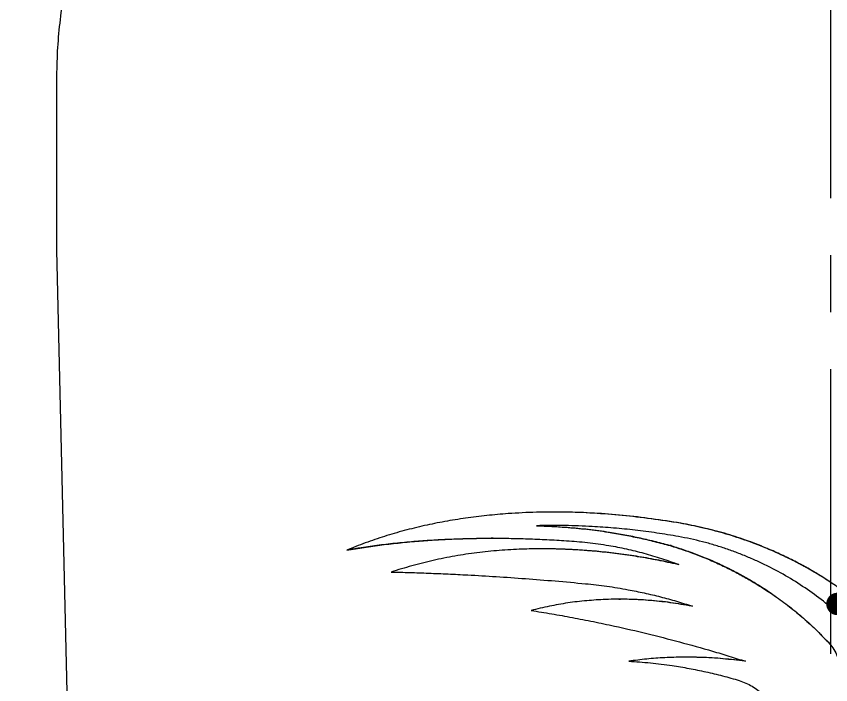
# Model space of a CAD drawing. Header units: millimetres. Extents: x 8 to 871, y 8 to 585.
# Drawn here: x 81.02 to 117.36, y 299.34 to 329.15 of the extents above; entities that cross this region are included whole.
import ezdxf

# ---------------------------------------------------------------- set-up
doc = ezdxf.new("R2010")
doc.units = ezdxf.units.MM
doc.linetypes.add('CENTERX2', pattern=[20.32, 12.7, -2.54, 2.54, -2.54])
doc.layers.add('CENTERLINE', color=4, linetype='CENTERX2')
doc.layers.add('TEXT', color=2, linetype='Continuous')
doc.layers.add('OUTLINE', color=7, linetype='Continuous', lineweight=25)
doc.dimstyles.new('SLDDIMSTYLE19', dxfattribs={"dimtxt": 0.18, "dimasz": 1, "dimexe": 0, "dimexo": 0.0625, "dimgap": 0, "dimtad": 0, "dimtih": 1, "dimtoh": 1, "dimdec": 0, "dimrnd": 1e-09, "dimzin": 0, "dimdsep": 46, "dimtxsty": 'Standard', "dimblk1": 'DOT', "dimblk2": 'DOT', "dimsah": 1, "dimcen": 0.09, "dimadec": 0, "dimazin": 0, "dimtfac": 1, "dimtdec": 0, "dimtofl": 0, "dimtmove": 0, "dimatfit": 3, "dimldrblk": 'DOT', "dimfxl": 0, "dimfrac": 2, "dimtolj": 1, "dimtzin": 0, "dimarcsym": 0})

# ---------------------------------------------------------------- blocks, each defined once
blk = doc.blocks.new('_Dot')
at = {"color": 0, "linetype": 'ByBlock', "lineweight": -2}
blk.add_line((-0.5, 0), (-1, 0), dxfattribs=at)
at = {"color": 0, "linetype": 'ByBlock', "const_width": 0.5}
blk.add_lwpolyline([(-0.25, 0, 1), (0.25, 0, 1)], format="xyb", close=True, dxfattribs=at)

msp = doc.modelspace()

# ---------------------------------------------------------------- linework, layer by layer
at = {"layer": 'CENTERLINE'}
msp.add_line((117.35918, 158.46862), (117.35918, 432.05254), dxfattribs=at)
at = {"layer": 'OUTLINE'}
for p, q in [((82.83445, 318.83342), (82.83443, 326.33342)), ((82.83579, 318.71755), (82.83445, 318.83342)), ((104.31078, 306.42636), (104.23454, 306.42636)), ((105.13605, 306.43445), (105.05963, 306.43445)), ((110.67847, 306.53734), (110.63943, 306.53734)), ((102.3056, 305.86859), (102.21624, 305.86859)), ((110.23688, 305.53753), (110.19524, 305.53753)), ((110.58402, 304.69562), (110.54439, 304.69562)), ((111.19556, 302.83547), (111.15946, 302.83547)), ((117.98587, 302.23748), (117.35572, 302.78668)), ((117.25968, 301.22557), (117.35007, 301.11227)), ((117.26026, 301.22557), (117.25968, 301.22557)), ((113.55676, 300.3798), (113.53445, 300.3798))]:
    msp.add_line(p, q, dxfattribs=at)
at = {"layer": 'OUTLINE', "flags": 128}
msp.add_lwpolyline([(117.35906, 302.7905), (117.35906, 302.7905)], dxfattribs=at)
at = {"layer": 'OUTLINE'}
for points, knots in [([(83.46541, 344.72921), (83.21516, 344.42169), (82.71443, 343.80637), (82.01252, 342.84483), (81.34808, 341.85734), (80.71998, 340.83318), (80.12994, 339.77352), (79.58027, 338.67915), (79.07753, 337.56244), (78.6175, 336.41223), (78.20328, 335.22929), (77.83729, 334.01497), (77.52498, 332.78575), (77.26445, 331.53074), (77.05832, 330.25143), (76.91014, 328.94981), (76.81686, 327.64276), (76.80512, 326.76971), (76.79926, 326.33342)], [0, 0, 0, 0, 0.05957117, 0.11919349, 0.17881579, 0.23838685, 0.29967462, 0.36101796, 0.42236126, 0.48364892, 0.54711497, 0.61064286, 0.67417073, 0.73763684, 0.80319344, 0.86881833, 0.93444326, 1, 1, 1, 1]), ([(82.83443, 326.33342), (82.84118, 326.75266), (82.85468, 327.59146), (82.96315, 328.84564), (83.13737, 330.1042), (83.38619, 331.36287), (83.7088, 332.61715), (84.08416, 333.79426), (84.50051, 334.89357), (84.94644, 335.91644), (85.44548, 336.92393), (85.99917, 337.91197), (86.60284, 338.88061), (87.04541, 339.49927), (87.26662, 339.8085)], [0, 0, 0, 0, 0.087178918, 0.174424549, 0.261603203, 0.351314004, 0.441097872, 0.530808762, 0.608117933, 0.685473854, 0.762783063, 0.841838829, 0.920944448, 1, 1, 1, 1]), ([(85.23423, 215.23521), (84.99175, 225.69815), (84.50678, 246.62405), (83.70736, 281.11818), (83.15031, 305.14935), (82.83579, 318.71755)], [0, 0, 0, 0, 0.30332585, 0.60665191, 1, 1, 1, 1]), ([(110.67847, 306.53734), (110.24625, 306.60563), (109.38155, 306.74227), (108.09202, 306.89219), (106.79978, 306.99414), (105.50984, 307.04014), (104.22688, 307.03366), (103.06079, 306.97743), (102.00964, 306.88497), (101.06618, 306.76796), (100.14014, 306.61774), (99.22591, 306.43305), (98.32815, 306.2125), (97.44673, 305.95679), (96.58961, 305.66224), (96.03996, 305.44173), (95.76511, 305.33147)], [0, 0, 0, 0, 0.07940404, 0.15885701, 0.23824473, 0.31985565, 0.40153272, 0.48314367, 0.54647588, 0.60980813, 0.67363426, 0.73746063, 0.80283277, 0.86820581, 0.93409828, 1, 1, 1, 1]), ([(110.63943, 306.53734), (110.20721, 306.60523), (109.34249, 306.74104), (108.05264, 306.89121), (106.76148, 306.99077), (105.72812, 307.03583), (105.12992, 307.03031), (104.95817, 307.02872)], [0, 0, 0, 0, 0.22515309, 0.45044251, 0.67555006, 0.90684815, 1, 1, 1, 1]), ([(105.06063, 306.43275), (104.98716, 306.43312), (104.70998, 306.43452), (104.43594, 306.42982), (104.23454, 306.42636)], [0, 0, 0, 0, 0.26508712, 1, 1, 1, 1]), ([(104.23454, 306.42636), (104.34694, 306.4215), (104.57176, 306.41178), (105.00427, 306.38976), (105.32603, 306.36957), (105.53408, 306.35652)], [0, 0, 0, 0, 0.261129741, 0.522261281, 1, 1, 1, 1]), ([(110.5677, 305.94713), (110.24535, 306.00047), (109.6001, 306.10724), (108.6353, 306.23028), (107.67419, 306.32691), (106.63019, 306.39905), (105.50443, 306.44206), (104.70905, 306.4316), (104.31078, 306.42636)], [0, 0, 0, 0, 0.152158456, 0.304572934, 0.456734832, 0.609161463, 0.80429795, 1, 1, 1, 1]), ([(104.31078, 306.42636), (104.42319, 306.42147), (104.64799, 306.4117), (105.07801, 306.38964), (105.39725, 306.36949), (105.60278, 306.35652)], [0, 0, 0, 0, 0.26265228, 0.52530433, 1, 1, 1, 1]), ([(105.53408, 306.35652), (105.84784, 306.33021), (106.47616, 306.27753), (107.33909, 306.159), (108.11718, 306.02611), (108.80953, 305.88569), (109.50293, 305.72521), (109.96437, 305.60011), (110.19524, 305.53753)], [0, 0, 0, 0, 0.20331582, 0.40714654, 0.55486514, 0.70278139, 0.85129207, 1, 1, 1, 1]), ([(105.60278, 306.35652), (105.91654, 306.33004), (106.54486, 306.277), (107.40558, 306.15775), (108.17921, 306.02452), (108.86482, 305.88443), (109.55143, 305.72446), (110.0083, 305.59987), (110.23688, 305.53753)], [0, 0, 0, 0, 0.20446829, 0.40946482, 0.55660612, 0.7039443, 0.8518742, 1, 1, 1, 1]), ([(117.35861, 303.89983), (117.18099, 304.01413), (116.8176, 304.24797), (116.2513, 304.57358), (115.6644, 304.88443), (115.06473, 305.17267), (114.35388, 305.48232), (113.52807, 305.79596), (112.58142, 306.10097), (111.61558, 306.34623), (110.96487, 306.47363), (110.63943, 306.53734)], [0, 0, 0, 0, 0.08673122, 0.1774412, 0.26815102, 0.35949125, 0.45083153, 0.58705166, 0.72327601, 0.8616062, 1, 1, 1, 1]), ([(119.10253, 302.57751), (118.92337, 302.72748), (118.56512, 303.02738), (118.00933, 303.45806), (117.43012, 303.85978), (116.84773, 304.23043), (116.26527, 304.56981), (115.68338, 304.87966), (115.08907, 305.1676), (114.38271, 305.47768), (113.5605, 305.79244), (112.61631, 306.09895), (111.65266, 306.34543), (111.00325, 306.47336), (110.67847, 306.53734)], [0, 0, 0, 0, 0.074182506, 0.148342064, 0.223007148, 0.297675029, 0.367200129, 0.436725134, 0.50673317, 0.576741117, 0.681717648, 0.786697446, 0.893323852, 1, 1, 1, 1]), ([(95.76511, 305.33147), (96.02284, 305.37516), (96.53828, 305.46255), (97.33735, 305.57456), (98.15524, 305.66812), (98.96603, 305.74199), (99.76528, 305.7974), (100.55163, 305.83645), (101.35155, 305.86096), (102.16763, 305.8709), (102.99812, 305.86578), (103.84368, 305.84652), (104.69935, 305.80958), (105.27789, 305.7751), (105.56717, 305.75786)], [0, 0, 0, 0, 0.08809411, 0.17618551, 0.26468425, 0.3531827, 0.43322704, 0.51327135, 0.59363169, 0.67399197, 0.75532806, 0.83666429, 0.91833033, 1, 1, 1, 1]), ([(95.85588, 305.36698), (96.0418, 305.39819), (96.48567, 305.47268), (97.21119, 305.5732), (98.02858, 305.66665), (98.84133, 305.74062), (99.64491, 305.79632), (100.43786, 305.83607), (101.24555, 305.85987), (101.83968, 305.8701), (102.16729, 305.86783), (102.21765, 305.86748)], [0, 0, 0, 0, 0.09519884, 0.22727033, 0.35994338, 0.49261625, 0.61370256, 0.73478881, 0.8563547, 0.97792045, 1, 1, 1, 1]), ([(105.56717, 305.75786), (105.88092, 305.73594), (106.50971, 305.692), (107.40359, 305.56234), (108.2424, 305.39763), (109.02651, 305.20718), (109.80798, 304.97282), (110.3251, 304.78811), (110.58402, 304.69562)], [0, 0, 0, 0, 0.18745398, 0.37568738, 0.53065915, 0.68605287, 0.84281193, 1, 1, 1, 1]), ([(117.98222, 302.23748), (117.73384, 302.46193), (117.23707, 302.91082), (116.42671, 303.51892), (115.57222, 304.07567), (114.81608, 304.49436), (114.18645, 304.80068), (113.694, 305.0183), (113.19374, 305.21818), (112.68336, 305.40156), (112.16482, 305.56819), (111.63704, 305.71554), (111.10325, 305.83787), (110.74623, 305.91071), (110.5677, 305.94713)], [0, 0, 0, 0, 0.1189401, 0.2378815, 0.35952063, 0.4811609, 0.54500023, 0.60883979, 0.67307185, 0.73730432, 0.80277008, 0.86823052, 0.9341087, 1, 1, 1, 1]), ([(110.58402, 304.69562), (110.28689, 304.75998), (109.69265, 304.88869), (108.7994, 305.04783), (107.9057, 305.17795), (107.02128, 305.27761), (106.14969, 305.34735), (105.29031, 305.38827), (104.43703, 305.40064), (103.52858, 305.38307), (102.57124, 305.32751), (101.57118, 305.22505), (100.58454, 305.07976), (99.61582, 304.88452), (98.6651, 304.64407), (98.05465, 304.45442), (97.74949, 304.35962)], [0, 0, 0, 0, 0.06542756, 0.13085174, 0.19673051, 0.26260921, 0.32677078, 0.39093228, 0.45553942, 0.52014655, 0.59915231, 0.67820962, 0.75721588, 0.83811452, 0.91907559, 1, 1, 1, 1]), ([(110.54439, 304.69562), (110.24451, 304.76019), (109.64478, 304.8893), (108.74335, 305.04883), (107.84157, 305.17909), (106.94908, 305.27888), (106.06977, 305.34788), (105.22851, 305.38912), (104.68276, 305.39291), (104.42201, 305.39472)], [0, 0, 0, 0, 0.14549992, 0.29099252, 0.43749629, 0.58399988, 0.72671337, 0.86942675, 1, 1, 1, 1]), ([(110.19524, 305.53753), (110.40209, 305.47165), (110.81573, 305.33992), (111.43389, 305.12123), (112.04318, 304.86979), (112.62991, 304.60056), (113.1924, 304.31654), (113.73125, 304.01846), (114.26004, 303.69853), (114.83139, 303.32157), (115.43758, 302.88058), (116.07516, 302.36819), (116.6812, 301.81324), (117.06682, 301.42149), (117.25968, 301.22557)], [0, 0, 0, 0, 0.07879824, 0.15757405, 0.23687593, 0.31618221, 0.38947717, 0.4627715, 0.53657468, 0.61037808, 0.70717982, 0.80398059, 0.90196565, 1, 1, 1, 1]), ([(110.23688, 305.53753), (110.4419, 305.47186), (110.85186, 305.34054), (111.4645, 305.12268), (112.06827, 304.87231), (112.64993, 304.60415), (113.20784, 304.3212), (113.74258, 304.02412), (114.26729, 303.70536), (114.83588, 303.32873), (115.44051, 302.88702), (116.07755, 302.37264), (116.68283, 301.81555), (117.06775, 301.42226), (117.26026, 301.22557)], [0, 0, 0, 0, 0.07846752, 0.15691275, 0.23588145, 0.31485475, 0.38797045, 0.46108539, 0.53470814, 0.60833121, 0.705635, 0.80293804, 0.90144396, 1, 1, 1, 1]), ([(97.74949, 304.35962), (98.02469, 304.35311), (98.57509, 304.3401), (99.42226, 304.31136), (100.28461, 304.27574), (101.28654, 304.22638), (102.43412, 304.15923), (103.7367, 304.06887), (105.06522, 303.96444), (105.96982, 303.88131), (106.42254, 303.83971)], [0, 0, 0, 0, 0.10261493, 0.20522977, 0.30822469, 0.41121959, 0.55772066, 0.70449697, 0.85210827, 1, 1, 1, 1]), ([(106.42254, 303.83971), (106.7384, 303.80566), (107.37101, 303.73748), (108.24618, 303.59245), (109.04343, 303.43069), (109.76217, 303.25859), (110.48066, 303.06294), (110.95713, 302.91134), (111.19556, 302.83547)], [0, 0, 0, 0, 0.1986965, 0.39795765, 0.54785863, 0.69800297, 0.8488799, 1, 1, 1, 1]), ([(111.19556, 302.83547), (110.87243, 302.89222), (110.22488, 303.00595), (109.25182, 303.10561), (108.28097, 303.15359), (107.35356, 303.14502), (106.47118, 303.0869), (105.63243, 302.98974), (104.80452, 302.83978), (104.2633, 302.71036), (103.99263, 302.64563)], [0, 0, 0, 0, 0.13171581, 0.26395209, 0.39567597, 0.52793636, 0.64518595, 0.76243771, 0.88119405, 1, 1, 1, 1]), ([(111.15946, 302.83547), (110.83625, 302.89213), (110.18858, 303.00565), (109.21596, 303.10231), (108.451, 303.14913), (108.01523, 303.14267), (107.89943, 303.14095)], [0, 0, 0, 0, 0.29709851, 0.59534731, 0.89246369, 1, 1, 1, 1]), ([(103.99263, 302.64563), (104.29787, 302.59663), (104.90834, 302.49863), (105.83627, 302.33351), (106.77163, 302.15134), (107.879, 301.9183), (109.16025, 301.62266), (110.61869, 301.24952), (111.84116, 300.9077), (112.82106, 300.61122), (113.31152, 300.45694), (113.55676, 300.3798)], [0, 0, 0, 0, 0.09834638, 0.1966907, 0.29546187, 0.39423316, 0.54472774, 0.69559966, 0.84760601, 0.92380181, 1, 1, 1, 1]), ([(117.26026, 301.22557), (117.32975, 301.14384), (117.47067, 300.97811), (117.62587, 300.69092), (117.734, 300.3803), (117.78227, 300.06701), (117.78051, 299.75624), (117.7393, 299.56166), (117.71842, 299.46311)], [0, 0, 0, 0, 0.16907761, 0.34289092, 0.51204101, 0.68650221, 0.84122024, 1, 1, 1, 1]), ([(113.55676, 300.3798), (113.2275, 300.42054), (112.56781, 300.50215), (111.63603, 300.55581), (110.76495, 300.56808), (109.95496, 300.54315), (109.14725, 300.48553), (108.61463, 300.41697), (108.34799, 300.38265)], [0, 0, 0, 0, 0.18810992, 0.3768937, 0.53171889, 0.68691995, 0.84326679, 1, 1, 1, 1]), ([(113.53445, 300.3798), (113.2052, 300.42007), (112.54555, 300.50075), (111.66047, 300.55529), (111.1079, 300.5587), (110.88466, 300.56008)], [0, 0, 0, 0, 0.3726083, 0.7465244, 1, 1, 1, 1]), ([(108.34799, 300.38265), (108.67025, 300.36086), (109.31576, 300.31723), (110.21408, 300.20288), (111.03847, 300.06647), (111.78836, 299.91383), (112.53782, 299.73559), (113.0344, 299.59348), (113.28291, 299.52236)], [0, 0, 0, 0, 0.19584859, 0.39229052, 0.54353598, 0.69505235, 0.84738878, 1, 1, 1, 1]), ([(113.28291, 299.52236), (113.38076, 299.48664), (113.57663, 299.41514), (113.85629, 299.27358), (114.11065, 299.09872), (114.33158, 298.89036), (114.52185, 298.66012), (114.6945, 298.38337), (114.83202, 298.0574), (114.91422, 297.69384), (114.92886, 297.33032), (114.88468, 296.97911), (114.78048, 296.64236), (114.62332, 296.32545), (114.41452, 296.03652), (114.1575, 295.77983), (113.85937, 295.56546), (113.51842, 295.39119), (113.14344, 295.26909), (112.78725, 295.21465), (112.47389, 295.22077), (112.20932, 295.26057), (111.8721, 295.34789), (111.62996, 295.43876), (111.47113, 295.49837)], [0, 0, 0, 0, 0.04131404, 0.0826918, 0.12381405, 0.16299231, 0.2023379, 0.24150025, 0.29139079, 0.34126021, 0.387806, 0.43434834, 0.48038291, 0.52643409, 0.57360429, 0.62078711, 0.66968299, 0.71859438, 0.77223621, 0.82584002, 0.86123389, 0.89680397, 0.93230724, 1, 1, 1, 1])]:
    msp.add_open_spline(points, degree=3, knots=knots, dxfattribs=at)

# ---------------------------------------------------------------- leaders
at = {"layer": 'TEXT'}
for points in [[(92.24917, 282.9873), (187.07572, 325.77373)], [(92.65722, 255.48614), (187.07572, 325.77373)], [(93.79969, 271.88891), (187.07572, 325.77373)], [(95.92142, 289.92379), (187.07572, 325.77373)], [(116.8125, 286.25153), (187.07572, 325.77373)], [(117.66037, 302.93609), (187.07572, 325.77373)]]:
    msp.add_leader(points, dimstyle='SLDDIMSTYLE19', dxfattribs=at)

doc.saveas('drawing.dxf')
